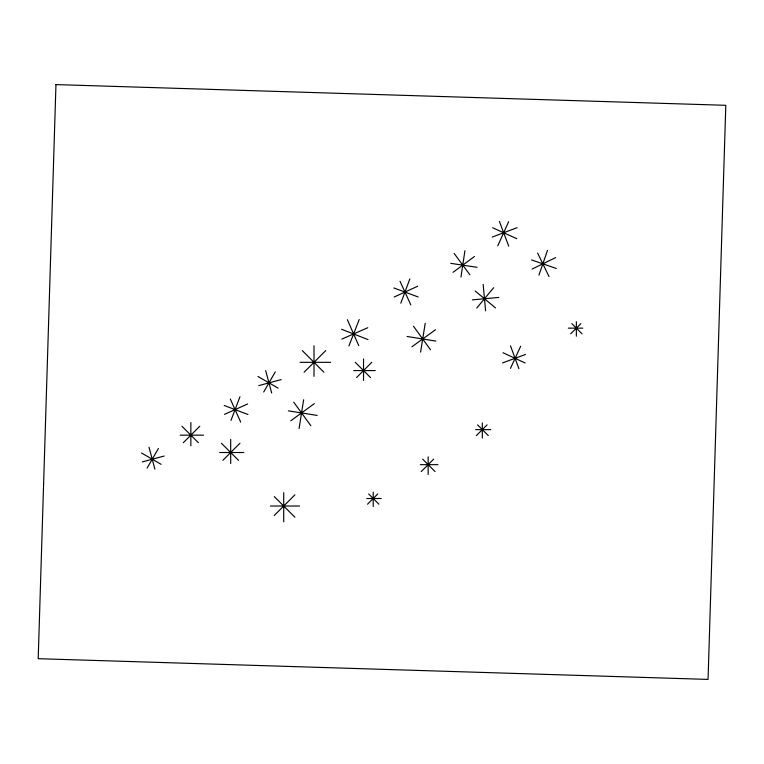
<?xml version="1.0" encoding="UTF-8"?>
<svg xmlns="http://www.w3.org/2000/svg" width="764" height="764" viewBox="0 0 764 764"><rect width="100%" height="100%" fill="white"/><g stroke="black" fill="none" stroke-linecap="round" stroke-linejoin="round"><path stroke-width="1.15" d="M460.95 277.065L464.932 250.726M299.077 428.566L303.633 399.782M420.592 352.137L425.204 323.363M538.926 275.164L547.501 250.382M400.823 303.193L409.857 278.889M230.967 420.448L239.963 396.755M348.928 345.901L359.223 319.495M497.736 245.865L508.652 221.694M510.447 368.382L520.676 346.254M147.08 468.141L158.425 448.506M263.685 391.989L275.307 371.867M476.726 308.083L493.668 287.684M183.312 442.709L199.796 426.226M304.11 372.221L325.741 350.59M222.868 460.329L239.972 443.225M356.559 377.55L371.801 362.308M274.295 515.452L294.894 494.852M367.532 504.183L377.741 493.974M421.222 471.589L433.675 459.135M570.679 333.83L580.888 323.63M476.364 435.595L487.079 424.87M453.014 272.309L474.463 256.503M290.769 420.783L314.338 403.65M411.901 346.789L435.509 329.704M532.059 269.071L555.648 257.611M394.167 297.015L417.746 286.213M224.501 414.365L247.631 403.975M341.814 339.111L367.761 327.718M492.312 237.041L517.123 227.662M502.55 362.91L525.422 354.486M258.757 385.61L281.2 379.593M142.276 461.905L164.174 456.041M472.4 299.87L498.806 297.425M568.33 328.148L582.77 328.148M300.013 362.327L330.602 362.327M353.665 370.578L375.229 370.578M475.609 429.626L490.765 429.626M180.189 435.165L203.501 435.165M219.631 452.508L243.811 452.508M420.343 464.665L437.953 464.665M366.806 498.5L381.246 498.5M270.389 506.026L299.526 506.026M450.77 263.341L477.108 267.324M288.381 410.86L317.165 415.415M407.088 336.475L435.862 341.088M531.515 259.903L556.297 268.489M393.832 287.942L418.147 296.976M224.244 405.493L247.937 414.499M341.575 329.274L367.981 339.569M492.608 227.758L516.779 238.674M502.979 352.72L525.107 362.948M257.946 376.48L278.067 388.093M141.483 452.995L161.118 464.331M475.151 291.008L495.549 307.94M571.835 323.63L582.044 333.83M477.576 424.87L488.291 435.595M355.26 362.308L370.502 377.55M422.635 459.135L435.088 471.589M302.267 350.59L323.898 372.221M368.687 493.974L378.887 504.183M221.407 443.225L238.511 460.329M274.295 496.61L294.894 517.209M181.908 426.226L198.392 442.709M454.112 253.381L469.917 274.82M293.71 402.16L310.843 425.739M413.429 326.171L430.514 349.778M537.608 253.037L549.058 276.625M400.011 281.286L410.812 304.874M230.327 399.037L240.717 422.158M347.372 319.715L358.765 345.672M499.379 221.407L508.748 246.209M510.486 345.825L518.909 368.697M265.671 370.578L271.688 393.021M149.018 447.246L154.891 469.144M483.154 284.428L485.598 310.833M576.362 321.749L576.362 336.189M482.323 422.903L482.323 438.058M428.155 456.853L428.155 474.463M373.214 492.102L373.214 506.542M363.53 358.879L363.53 380.443M314.004 345.729L314.004 376.327M283.721 492.704L283.721 521.841M230.69 439.386L230.69 463.567M190.857 422.521L190.857 445.832M55.963 84.594L38.2 658.692L708.056 679.406L725.8 105.308L55.963 84.594"/></g></svg>
